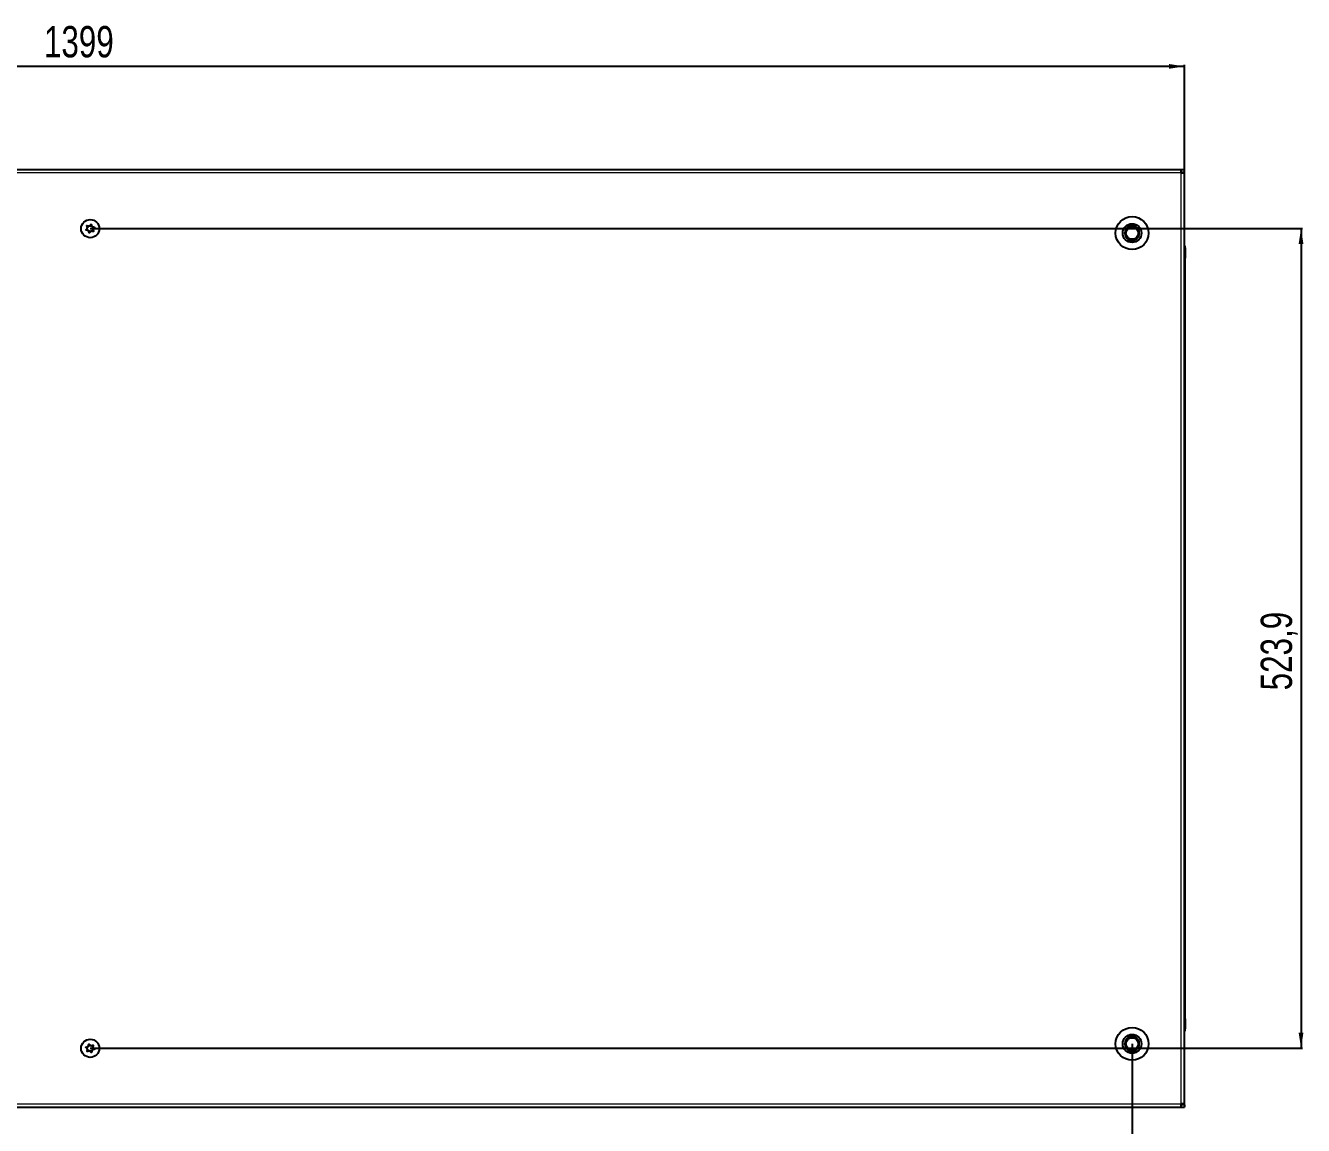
# Model space of a CAD drawing. Header units: millimetres. Extents: x 1256 to 4883, y 675 to 1928.
# Drawn here: x 2071 to 2888, y 1136 to 1839 of the extents above; entities that cross this region are included whole.
import ezdxf

# ---------------------------------------------------------------- set-up
doc = ezdxf.new("R2010")
doc.units = ezdxf.units.MM
doc.layers.add('FORMAT', color=7, linetype='Continuous')
doc.styles.add('SLDTEXTSTYLE0', font='TXT', dxfattribs={"width": 0.75})
doc.dimstyles.new('SLDDIMSTYLE0', dxfattribs={"dimtxt": 20, "dimasz": 10, "dimexe": 0, "dimexo": 0.0625, "dimgap": 5, "dimtad": 2, "dimdec": 1, "dimrnd": 1e-09, "dimzin": 12, "dimdsep": 46, "dimtxsty": 'SLDTEXTSTYLE0', "dimsah": 1, "dimcen": 0.09, "dimadec": 0, "dimazin": 3, "dimtfac": 1, "dimtofl": 0, "dimtmove": 0, "dimatfit": 3, "dimfxl": 0, "dimfrac": 2, "dimtolj": 1, "dimtzin": 12, "dimarcsym": 0})

# ---------------------------------------------------------------- blocks, each defined once
blk = doc.blocks.new('_D_1')
at = {"layer": 'FORMAT'}
for p, q in [((1412.99, 1746.61), (1412.99, 1813.6)), ((2811.99, 1746.61), (2811.99, 1813.6)), ((2811.99, 1812.6), (1412.99, 1812.6))]:
    blk.add_line(p, q, dxfattribs=at)
for points in [[(1412.99, 1812.6), (1422.99, 1811.07), (1422.99, 1814.14)], [(2811.99, 1812.6), (2801.99, 1814.14), (2801.99, 1811.07)]]:
    blk.add_solid(points, dxfattribs=at)
at = {"layer": 'FORMAT', "insert": (2082.93, 1838.39), "char_height": 20, "attachment_point": 1, "style": 'SLDTEXTSTYLE0'}
blk.add_mtext('1399', dxfattribs=at)
blk = doc.blocks.new('_D_2')
at = {"layer": 'FORMAT'}
for p, q in [((1446.49, 1188.09), (1446.49, 1048.6)), ((2778.49, 1188.09), (2778.49, 1048.6)), ((1446.49, 1049.6), (2778.49, 1049.6))]:
    blk.add_line(p, q, dxfattribs=at)
for points in [[(1446.49, 1049.6), (1456.49, 1048.07), (1456.49, 1051.14)], [(2778.49, 1049.6), (2768.49, 1051.14), (2768.49, 1048.07)]]:
    blk.add_solid(points, dxfattribs=at)
at = {"layer": 'FORMAT', "insert": (2082.93, 1075.39), "char_height": 20, "attachment_point": 1, "style": 'SLDTEXTSTYLE0'}
blk.add_mtext('1332', dxfattribs=at)
blk = doc.blocks.new('_D_3')
at = {"layer": 'FORMAT'}
for p, q in [((2112.5, 1709.1), (2887.49, 1709.1)), ((2886.49, 1709.1), (2886.49, 1185.25)), ((2112.5, 1185.25), (2887.49, 1185.25))]:
    blk.add_line(p, q, dxfattribs=at)
for points in [[(2886.49, 1709.1), (2884.95, 1699.1), (2888.03, 1699.1)], [(2886.49, 1185.25), (2888.03, 1195.25), (2884.95, 1195.25)]]:
    blk.add_solid(points, dxfattribs=at)
at = {"layer": 'FORMAT', "insert": (2860.71, 1413.93), "char_height": 20, "attachment_point": 1, "rotation": 90, "style": 'SLDTEXTSTYLE0'}
blk.add_mtext('523,9', dxfattribs=at)

msp = doc.modelspace()

# ---------------------------------------------------------------- linework, layer by layer
at = {"color": 7, "linetype": 'Continuous', "lineweight": 25}
for p, q in [((2809.89, 1746.6), (1415.09, 1746.6)), ((2809.89, 1744.5), (2809.89, 1746.6)), ((2811.99, 1746.6), (2809.89, 1746.6)), ((2809.89, 1745.1), (2811.99, 1745.1)), ((2809.89, 1744.5), (2811.99, 1744.5)), ((2811.99, 1745.1), (2811.99, 1746.6)), ((2811.99, 1744.5), (2811.99, 1745.1)), ((2811.99, 1149.7), (2811.99, 1744.5)), ((2811.99, 1697.93), (2811.99, 1697.93)), ((2812.49, 1696.6), (2812.49, 1690.1)), ((2812.49, 1690.1), (2812.49, 1696.6)), ((2811.99, 1690.1), (2812.49, 1690.1)), ((2812.34, 1204.1), (2812.34, 1690.1)), ((2812.49, 1690.1), (2812.49, 1690.1)), ((2812.49, 1690.1), (2812.49, 1690.1)), ((2811.99, 1204.1), (2812.49, 1204.1)), ((2812.49, 1204.1), (2812.49, 1204.1)), ((2812.49, 1197.6), (2812.49, 1204.1)), ((2812.49, 1204.1), (2812.49, 1197.6)), ((1415.09, 1147.6), (2809.89, 1147.6)), ((2811.99, 1149.7), (2809.89, 1149.7)), ((2809.89, 1147.6), (2809.89, 1149.7)), ((2811.99, 1149.1), (2809.89, 1149.1)), ((2809.89, 1147.6), (2811.99, 1147.6)), ((2811.99, 1149.1), (2811.99, 1149.7)), ((2811.99, 1149.1), (2811.99, 1147.6))]:
    msp.add_line(p, q, dxfattribs=at)
at = {"color": 8, "linetype": 'Continuous', "lineweight": 18}
for p, q in [((2809.89, 1744.5), (1415.09, 1744.5)), ((2809.89, 1149.7), (2809.89, 1744.5)), ((2811.99, 1696.6), (2812.49, 1696.6)), ((2811.99, 1197.6), (2812.49, 1197.6)), ((1415.09, 1149.7), (2809.89, 1149.7))]:
    msp.add_line(p, q, dxfattribs=at)
at = {"color": 7, "linetype": 'Continuous', "lineweight": 25}
for centre, radius in [((2778.49, 1706.1), 10.5), ((2112.49, 1708.95), 5.79), ((2112.49, 1708.95), 1.85), ((2778.49, 1706.1), 6), ((2778.49, 1706.1), 3.9), ((2778.49, 1188.1), 10.5), ((2778.49, 1188.1), 6), ((2112.49, 1185.25), 5.79), ((2112.49, 1185.25), 1.85), ((2778.49, 1188.1), 3.9)]:
    msp.add_circle(centre, radius, dxfattribs=at)
for centre, radius, start, end in [((2778.49, 1706.1), 4.62, 120, 180), ((2778.49, 1706.1), 4.62, 60, 120), ((2778.49, 1706.1), 4.62, 360, 60), ((2778.49, 1706.1), 4.62, 180, 240), ((2778.49, 1706.1), 4.62, 240, 300), ((2778.49, 1706.1), 4.62, 300, 360), ((2810.49, 1696.6), 2, 33.94202, 41.40962), ((2810.49, 1696.6), 2, 0, 41.39416), ((2810.49, 1696.6), 2, 360, 18.58003), ((2778.49, 1188.1), 4.62, 60, 120), ((2810.49, 1197.6), 2, 318.59038, 0), ((2778.49, 1188.1), 4.62, 120, 180), ((2778.49, 1188.1), 4.62, 180, 240), ((2778.49, 1188.1), 4.62, 0, 60), ((2778.49, 1188.1), 4.62, 300, 0), ((2778.49, 1188.1), 4.62, 240, 300)]:
    msp.add_arc(centre, radius, start, end, dxfattribs=at)
for points, knots in [([(2110.4, 1710.82), (2110.39, 1710.81), (2110.38, 1710.79), (2110.38, 1710.73), (2110.4, 1710.59), (2110.54, 1710.22), (2110.73, 1709.72), (2110.62, 1709.09), (2110.31, 1708.69), (2110.03, 1708.41), (2109.87, 1708.23), (2109.83, 1708.14), (2109.82, 1708.1), (2109.83, 1708.07), (2109.85, 1708.04), (2109.91, 1708), (2110.17, 1707.93), (2110.64, 1707.88), (2111.31, 1707.63), (2111.62, 1706.99), (2111.73, 1706.53), (2111.83, 1706.28), (2111.88, 1706.23), (2111.91, 1706.21), (2111.94, 1706.21), (2111.97, 1706.22), (2112.01, 1706.24), (2112.08, 1706.29), (2112.23, 1706.46), (2112.47, 1706.76), (2112.84, 1707.12), (2113.44, 1707.29), (2113.97, 1707.16), (2114.35, 1707.06), (2114.5, 1707.05), (2114.55, 1707.07), (2114.58, 1707.09), (2114.6, 1707.12), (2114.6, 1707.18), (2114.58, 1707.32), (2114.44, 1707.69), (2114.25, 1708.19), (2114.35, 1708.82), (2114.67, 1709.22), (2114.95, 1709.5), (2115.1, 1709.68), (2115.15, 1709.77), (2115.15, 1709.81), (2115.15, 1709.84), (2115.13, 1709.87), (2115.07, 1709.91), (2114.81, 1709.98), (2114.34, 1710.03), (2113.67, 1710.28), (2113.35, 1710.91), (2113.24, 1711.38), (2113.14, 1711.63), (2113.1, 1711.68), (2113.07, 1711.69), (2113.04, 1711.7), (2113, 1711.69), (2112.97, 1711.67), (2112.9, 1711.62), (2112.75, 1711.45), (2112.51, 1711.15), (2112.14, 1710.79), (2111.53, 1710.62), (2111.01, 1710.75), (2110.63, 1710.85), (2110.48, 1710.86), (2110.42, 1710.84), (2110.41, 1710.83), (2110.4, 1710.82)], [0, 0, 0, 0, 0.002009, 0.00442, 0.009365, 0.025528, 0.067705, 0.095786, 0.124646, 0.150342, 0.160519, 0.163394, 0.165697, 0.167245, 0.168874, 0.17077, 0.178606, 0.211994, 0.249994, 0.287995, 0.321383, 0.329219, 0.331115, 0.332744, 0.334292, 0.336217, 0.338535, 0.341318, 0.349662, 0.375358, 0.404217, 0.432298, 0.474475, 0.490639, 0.496669, 0.49844, 0.5, 0.502009, 0.50442, 0.509365, 0.525528, 0.567705, 0.595786, 0.624646, 0.650342, 0.660519, 0.663394, 0.665697, 0.667245, 0.668874, 0.67077, 0.678606, 0.711994, 0.749994, 0.787995, 0.821383, 0.829219, 0.831115, 0.832744, 0.834292, 0.836217, 0.838535, 0.841318, 0.849662, 0.875358, 0.904217, 0.932298, 0.974475, 0.990639, 0.996669, 0.99844, 1, 1, 1, 1]), ([(2773.87, 1706.1), (2774.2, 1706.68), (2774.77, 1707.66), (2775.59, 1709.08), (2776, 1709.79), (2776.18, 1710.1)], [0, 0, 0, 0, 0.439131, 0.751378, 1, 1, 1, 1]), ([(2776.18, 1710.1), (2776.38, 1710.1), (2777.08, 1710.1), (2778.39, 1710.1), (2779.78, 1710.1), (2780.53, 1710.1), (2780.8, 1710.1)], [0, 0, 0, 0, 0.139329, 0.48527, 0.816356, 1, 1, 1, 1]), ([(2780.8, 1710.1), (2781.13, 1709.53), (2781.69, 1708.55), (2782.52, 1707.13), (2782.93, 1706.42), (2783.11, 1706.1)], [0, 0, 0, 0, 0.439131, 0.751378, 1, 1, 1, 1]), ([(2776.18, 1702.1), (2775.85, 1702.68), (2775.28, 1703.66), (2774.46, 1705.08), (2774.05, 1705.79), (2773.87, 1706.1)], [0, 0, 0, 0, 0.439131, 0.751378, 1, 1, 1, 1]), ([(2780.8, 1702.1), (2780.53, 1702.1), (2779.78, 1702.1), (2778.39, 1702.1), (2777.08, 1702.1), (2776.38, 1702.1), (2776.18, 1702.1)], [0, 0, 0, 0, 0.183644, 0.51473, 0.860671, 1, 1, 1, 1]), ([(2783.11, 1706.1), (2782.78, 1705.53), (2782.21, 1704.55), (2781.39, 1703.13), (2780.98, 1702.42), (2780.8, 1702.1)], [0, 0, 0, 0, 0.439131, 0.751378, 1, 1, 1, 1]), ([(2115.21, 1184.61), (2115.21, 1184.62), (2115.22, 1184.65), (2115.19, 1184.7), (2115.1, 1184.82), (2114.81, 1185.07), (2114.4, 1185.42), (2114.19, 1186.02), (2114.28, 1186.53), (2114.39, 1186.91), (2114.44, 1187.14), (2114.44, 1187.24), (2114.42, 1187.28), (2114.4, 1187.3), (2114.37, 1187.31), (2114.3, 1187.32), (2114.04, 1187.26), (2113.6, 1187.09), (2112.9, 1186.98), (2112.31, 1187.39), (2112, 1187.74), (2111.79, 1187.92), (2111.72, 1187.94), (2111.69, 1187.94), (2111.66, 1187.93), (2111.64, 1187.9), (2111.61, 1187.87), (2111.58, 1187.79), (2111.53, 1187.57), (2111.46, 1187.2), (2111.31, 1186.7), (2110.86, 1186.26), (2110.33, 1186.13), (2109.95, 1186.03), (2109.82, 1185.97), (2109.77, 1185.93), (2109.76, 1185.89), (2109.76, 1185.86), (2109.79, 1185.8), (2109.88, 1185.69), (2110.17, 1185.44), (2110.58, 1185.09), (2110.78, 1184.49), (2110.7, 1183.98), (2110.59, 1183.6), (2110.54, 1183.37), (2110.54, 1183.27), (2110.55, 1183.23), (2110.58, 1183.21), (2110.6, 1183.19), (2110.67, 1183.19), (2110.94, 1183.25), (2111.38, 1183.42), (2112.08, 1183.53), (2112.66, 1183.12), (2112.98, 1182.76), (2113.19, 1182.59), (2113.25, 1182.57), (2113.29, 1182.57), (2113.31, 1182.58), (2113.34, 1182.61), (2113.36, 1182.64), (2113.4, 1182.72), (2113.45, 1182.94), (2113.52, 1183.31), (2113.67, 1183.81), (2114.12, 1184.25), (2114.65, 1184.38), (2115.03, 1184.48), (2115.16, 1184.54), (2115.2, 1184.58), (2115.21, 1184.6), (2115.21, 1184.61)], [0, 0, 0, 0, 0.002009, 0.00442, 0.009365, 0.025528, 0.067705, 0.095786, 0.124646, 0.150342, 0.160519, 0.163394, 0.165697, 0.167245, 0.168874, 0.17077, 0.178606, 0.211994, 0.249994, 0.287995, 0.321383, 0.329219, 0.331115, 0.332744, 0.334292, 0.336217, 0.338535, 0.341318, 0.349662, 0.375358, 0.404217, 0.432298, 0.474475, 0.490639, 0.496669, 0.49844, 0.5, 0.502009, 0.50442, 0.509365, 0.525528, 0.567705, 0.595786, 0.624646, 0.650342, 0.660519, 0.663394, 0.665697, 0.667245, 0.668874, 0.67077, 0.678606, 0.711994, 0.749994, 0.787995, 0.821383, 0.829219, 0.831115, 0.832744, 0.834292, 0.836217, 0.838535, 0.841318, 0.849662, 0.875358, 0.904217, 0.932298, 0.974475, 0.990639, 0.996669, 0.99844, 1, 1, 1, 1]), ([(2773.87, 1188.1), (2774.2, 1188.68), (2774.77, 1189.66), (2775.59, 1191.08), (2776, 1191.79), (2776.18, 1192.1)], [0, 0, 0, 0, 0.439131, 0.751378, 1, 1, 1, 1]), ([(2776.18, 1184.1), (2775.85, 1184.68), (2775.28, 1185.66), (2774.46, 1187.08), (2774.05, 1187.79), (2773.87, 1188.1)], [0, 0, 0, 0, 0.439131, 0.751378, 1, 1, 1, 1]), ([(2776.18, 1192.1), (2776.38, 1192.1), (2777.08, 1192.1), (2778.39, 1192.1), (2779.78, 1192.1), (2780.53, 1192.1), (2780.8, 1192.1)], [0, 0, 0, 0, 0.139329, 0.48527, 0.816356, 1, 1, 1, 1]), ([(2780.8, 1192.1), (2781.13, 1191.53), (2781.69, 1190.55), (2782.52, 1189.13), (2782.93, 1188.42), (2783.11, 1188.1)], [0, 0, 0, 0, 0.439131, 0.751378, 1, 1, 1, 1]), ([(2783.11, 1188.1), (2782.78, 1187.53), (2782.21, 1186.55), (2781.39, 1185.13), (2780.98, 1184.42), (2780.8, 1184.1)], [0, 0, 0, 0, 0.439131, 0.751378, 1, 1, 1, 1]), ([(2780.8, 1184.1), (2780.53, 1184.1), (2779.78, 1184.1), (2778.39, 1184.1), (2777.08, 1184.1), (2776.38, 1184.1), (2776.18, 1184.1)], [0, 0, 0, 0, 0.183644, 0.51473, 0.860671, 1, 1, 1, 1])]:
    msp.add_open_spline(points, degree=3, knots=knots, dxfattribs=at)

# ---------------------------------------------------------------- dimensions: what is measured, and where the dimension line sits
at = {"layer": 'FORMAT'}
for base, p1, p2, picture, middle in [((1412.99, 1812.6), (2811.99, 1746.6), (1412.99, 1746.6), '_D_1', (2112.49, 1812.6)), ((2778.49, 1049.6), (1446.49, 1188.1), (2778.49, 1188.1), '_D_2', (2112.49, 1049.6))]:
    dim = msp.add_linear_dim(base=base, p1=p1, p2=p2, dimstyle='SLDDIMSTYLE0', dxfattribs=at)
    dim.commit()
    dim.dimension.update_dxf_attribs({"geometry": picture, "text_midpoint": middle, "dimtype": 160})
dim = msp.add_linear_dim(base=(2886.48881076, 1185.25434732), p1=(2112.48845386, 1709.10434732), p2=(2112.48845386, 1185.25434732), angle=90, dimstyle='SLDDIMSTYLE0', dxfattribs=at)
dim.commit()
dim.dimension.update_dxf_attribs({"geometry": '_D_3', "text_midpoint": (2886.48881076, 1447.17934732), "dimtype": 160})

doc.saveas('drawing.dxf')
